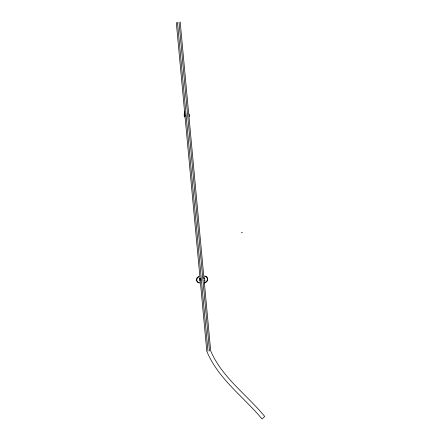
<?xml version="1.0" encoding="UTF-8"?>
<svg xmlns="http://www.w3.org/2000/svg" width="441" height="441" viewBox="0 0 441 441"><rect width="100%" height="100%" fill="white"/><g stroke="black" fill="none" stroke-linecap="round" stroke-linejoin="round"><path stroke-width="0.66" d="M241.944 232.374L241.96 232.859L241.927 232.407M200.175 279.815L200.275 279.506L200.308 279.853M198.885 276.452C195.291 277.576 195.765 282.659 199.503 283.105M199.056 276.755C195.749 277.769 196.179 282.389 199.613 282.78M205.164 282.262C208.472 281.248 208.042 276.628 204.607 276.237M203.963 283.078C208.207 282.758 209.436 276.612 204.718 275.912M185.303 115.272L184.713 115.327L184.785 116.154M200.661 278.293L199.338 278.414L199.586 281.093M203.312 278.045L204.635 277.924L204.883 280.603M200.104 279.991L200.346 279.379M189.421 113.954L189.669 116.633M180.198 22.05L203.996 278.618M204.122 279.969L210.704 350.893C222.032 377.457 246.811 394.712 264.71 416.431L262.026 418.95C243.493 396.707 218.124 378.786 206.796 351.257L200.22 280.333M179.007 22.16L209.514 351.003M177.48 22.304L207.987 351.146M200.517 279.241L200.594 280.063M185.187 115.994L184.84 115.437L184.895 116.022M184.707 111.705L185.099 115.884M176.29 22.414L184.961 115.895M184.994 116.204L200.093 278.982M184.129 114.451L184.377 117.124"/></g></svg>
